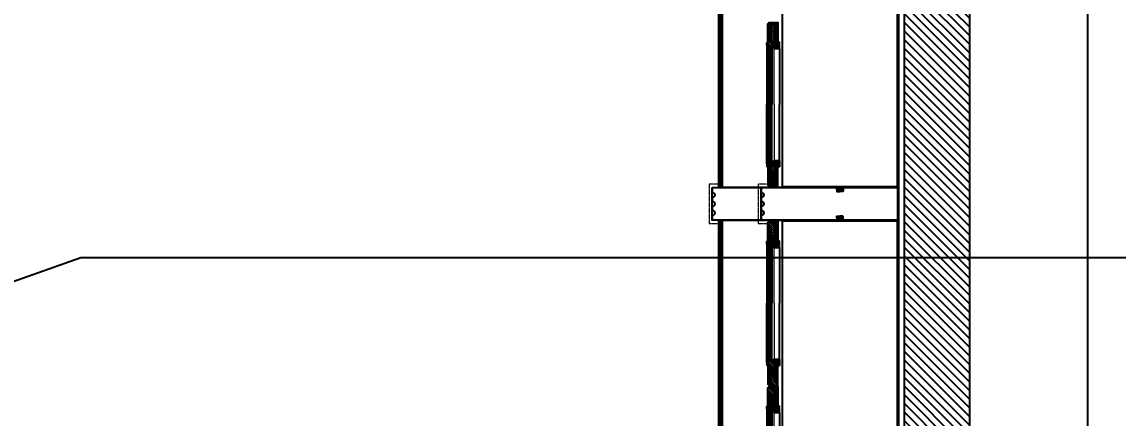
# Model space of a CAD drawing. Header units: inches. Extents: x 274057 to 444617, y 485849 to 635630.
# Drawn here: x 366053 to 369409, y 535122 to 536335 of the extents above; entities that cross this region are included whole.
import ezdxf

# ---------------------------------------------------------------- set-up
doc = ezdxf.new("R2010")
doc.units = ezdxf.units.IN
doc.header["$MEASUREMENT"] = 0
doc.linetypes.add('DASHED2', pattern=[0.375, 0.25, -0.125])
doc.linetypes.add('HIDDEN', pattern=[0.375, 0.25, -0.125])
for name, color, linetype in [('CQ Grg Gypsum', 41, 'Continuous'), ('CQ Plaster', 1, 'Continuous'), ('CQ Wall plan', 3, 'Continuous'), ('CQ Wood Section', 60, 'Continuous'), ('CQ_callout', 34, 'Continuous'), ('ID-wall paper', 8, 'Continuous'), ('Layer7', 8, 'Continuous'), ('LIGHT', 4, 'Continuous'), ('WALLS LINE', 5, 'DASHED2'), ('WOOD 02', 32, 'Continuous'), ('Wood SECT', 1, 'Continuous'), ('xref 1st floor$0$CQ Wall hatch_CHB', 8, 'Continuous')]:
    doc.layers.add(name, color=color, linetype=linetype)
doc.layers.add('Glass', color=4, linetype='Continuous', lineweight=0)
doc.layers.add('WOOD-HID', color=8, linetype='HIDDEN', lineweight=18)
doc.styles.get("Standard").update_dxf_attribs({"font": 'arial.ttf'})
doc.dimstyles.new('CQ 50', dxfattribs={"dimscale": 0.5, "dimtxt": 150, "dimasz": 100, "dimexe": 100, "dimexo": 20, "dimgap": 80, "dimtad": 1, "dimdec": 0, "dimzin": 0, "dimdsep": 46, "dimtxsty": 'Standard', "dimblk": 'DOT', "dimcen": 100, "dimclrd": 250, "dimclre": 250, "dimclrt": 3, "dimadec": 0, "dimazin": 0, "dimtfac": 1, "dimtdec": 0, "dimtofl": 0, "dimtmove": 0, "dimatfit": 3, "dimfxl": 3, "dimtolj": 1, "dimtzin": 0, "dimlwd": -1, "dimarcsym": 0})
doc.dimstyles.get("Standard").update_dxf_attribs({"dimtxt": 0.18, "dimasz": 0.18, "dimexe": 0.18, "dimexo": 0.0625, "dimgap": 0.09, "dimtad": 0, "dimtih": 1, "dimtoh": 1, "dimdec": 4, "dimzin": 0, "dimdsep": 46, "dimtxsty": 'Standard', "dimcen": 0.09, "dimadec": 0, "dimazin": 0, "dimtfac": 1, "dimtdec": 4, "dimtofl": 0, "dimtmove": 0, "dimatfit": 3, "dimfxl": 1, "dimtolj": 1, "dimtzin": 0, "dimarcsym": 0})
pattern_1 = [(45, (20118.3853, -75328.2434), (-3.535533906, 3.535533906), [])]
pattern_2 = [(45, (20104.3854, -75328.2434), (-3.535533906, 3.535533906), [])]

# ---------------------------------------------------------------- blocks, each defined once
blk = doc.blocks.new('ff-15 wall plan')
at = {"layer": 'xref 1st floor$0$CQ Wall hatch_CHB'}
h = blk.add_hatch(dxfattribs=at)
h.set_pattern_fill('ANSI31', color=8, scale=150, angle=90)
h.paths.add_polyline_path([(484777.7, 543135.7), (485452.7, 543135.7), (485452.7, 542468.7), (485652.7, 542468.7), (485652.7, 549898.7), (485452.7, 549898.7), (485452.7, 543336), (484456.7, 543336), (484456.7, 542268.7), (484852.7, 542268.7), (484852.7, 542468.7), (484777.7, 542468.7)])
at = {"layer": 'CQ Plaster', "elevation": 0}
blk.add_lwpolyline([(484752.7, 549899.1), (484752.7, 549879.1), (485432.7, 549879.1), (485432.7, 543356), (484436.7, 543356), (484436.7, 542248.7), (485652.7, 542248.7)], dxfattribs=at)
at = {"layer": 'CQ Wall plan'}
for p, q in [((485452.7, 549898.7), (485452.7, 543336, 0)), ((485652.7, 549898.7), (485652.7, 542468.7))]:
    blk.add_line(p, q, dxfattribs=at)
blk = doc.blocks.new('_Dot')
at = {"color": 0, "linetype": 'ByBlock', "lineweight": -2}
blk.add_line((-0.5, 0), (-1, 0), dxfattribs=at)
at = {"color": 0, "linetype": 'ByBlock', "const_width": 0.5}
blk.add_lwpolyline([(-0.25, 0, 1), (0.25, 0, 1)], format="xyb", close=True, dxfattribs=at)
blk = doc.blocks.new('*D786')
at = {"layer": 'CQ Wood Section', "color": 250, "lineweight": -2, "transparency": 16777216}
for p, q in [((368763.9, 537189.2), (369365.8, 537189.2)), ((368763.9, 530626.5), (369365.8, 530626.5))]:
    blk.add_line(p, q, dxfattribs=at)
at = {"layer": 'CQ Wood Section', "color": 250, "transparency": 16777216}
blk.add_line((369315.8, 537139.2), (369315.8, 530676.5), dxfattribs=at)
at = {"layer": 'Defpoints', "color": 0, "transparency": 16777216}
for p in [(368753.9, 537189.2), (368753.9, 530626.5, 0), (369315.8, 530626.5)]:
    blk.add_point(p, dxfattribs=at)
at = {"layer": 'CQ Wood Section', "color": 250, "transparency": 16777216, "xscale": 50, "yscale": 50, "zscale": 50}
for p, rotation in [((369315.8, 537189.2), 90), ((369315.8, 530626.5), 270)]:
    blk.add_blockref('_Dot', p, dxfattribs=dict(at, rotation=rotation))
at = {"layer": 'CQ Wood Section', "color": 3, "transparency": 16777216, "insert": (369237.5, 533907.9), "char_height": 75, "attachment_point": 5, "rotation": 90}
blk.add_mtext('\\A1;6563', dxfattribs=at)
blk = doc.blocks.new('cabinet 80 framed glass door')
at = {"layer": 'Layer7'}
h = blk.add_hatch(dxfattribs=at)
h.set_pattern_fill('ANSI31', color=256, scale=40)
h.set_pattern_definition(pattern_1)
h.paths.add_polyline_path([(352338.8, 505867.2), (352338.8, 505864.2), (352346.8, 505864.2), (352346.8, 505868.2, 0.414214), (352350.8, 505872.2), (352353.8, 505872.2, -0.414214), (352356.8, 505875.2), (352356.8, 505880.7), (352346.8, 505880.7), (352346.8, 505886.7), (352346.8, 505897.2), (352336.8, 505897.2), (352276.8, 505897.2), (352276.8, 505871.2, -0.397359), (352280.8, 505867.2)])
h = blk.add_hatch(dxfattribs=at)
h.set_pattern_fill('ANSI31', color=256, scale=40)
h.set_pattern_definition(pattern_2)
h.paths.add_polyline_path([(352346.8, 505903.2), (352339.8, 505903.2, 0.414214), (352336.8, 505900.2), (352336.8, 505897.2), (352346.8, 505897.2), (352346.8, 505886.7), (352356.8, 505886.7), (352356.8, 505897.2), (352356.8, 505900.2, 0.414214), (352353.8, 505903.2)])
h = blk.add_hatch(dxfattribs=at)
h.set_pattern_fill('ANSI31', color=256, scale=40)
h.set_pattern_definition(pattern_2)
h.paths.add_polyline_path([(352702.5, 505903.2, 0.414214), (352699.5, 505900.2), (352699.5, 505897.2), (352699.5, 505886.7), (352709.5, 505886.7), (352709.5, 505897.2), (352719.5, 505897.2), (352719.5, 505900.2, 0.414214), (352716.5, 505903.2), (352709.5, 505903.2)])
h = blk.add_hatch(dxfattribs=at)
h.set_pattern_fill('ANSI31', color=256, scale=40)
h.set_pattern_definition(pattern_1)
h.paths.add_polyline_path([(352775.5, 505867.2, -0.397359), (352779.5, 505871.2), (352779.5, 505897.2), (352709.5, 505897.2), (352709.5, 505886.7), (352709.5, 505880.7), (352699.5, 505880.7), (352699.5, 505875.2, -0.414214), (352702.5, 505872.2), (352705.5, 505872.2, 0.414214), (352709.5, 505868.2), (352709.5, 505864.2), (352717.5, 505864.2), (352717.5, 505867.2)])
at = {"color": 8, "elevation": 0.1}
for points in [[(352353.8, 505872.2), (352528.1, 505872.2)], [(352356.8, 505903), (352528.1, 505903)], [(352356.8, 505875.2), (352528.1, 505875.2)], [(352699.5, 505903), (352528.1, 505903)], [(352699.5, 505875.2), (352528.1, 505875.2)], [(352702.5, 505872.2), (352528.1, 505872.2)], [(352346.8, 505868.2), (352528.1, 505868.2)], [(352346.8, 505864.2), (352528.1, 505864.2)], [(352709.5, 505868.2), (352528.1, 505868.2)], [(352709.5, 505864.2), (352528.1, 505864.2)]]:
    blk.add_lwpolyline(points, dxfattribs=at)
at = {"layer": 'Glass', "color": 4, "elevation": 0.1}
for points in [[(352528.1, 505886.7), (352349.4, 505886.7), (352349.4, 505880.7), (352528.1, 505880.7)], [(352528.1, 505886.7), (352706.8, 505886.7), (352706.8, 505880.7), (352528.1, 505880.7)]]:
    blk.add_lwpolyline(points, dxfattribs=at)
at = {"layer": 'Wood SECT', "elevation": 0.1}
for points in [[(352356.8, 505880.7), (352356.8, 505875.2, 0.414214), (352353.8, 505872.2), (352350.8, 505872.2, -0.414214), (352346.8, 505868.2), (352346.8, 505864.2), (352338.8, 505864.2), (352338.8, 505867.2), (352280.8, 505867.2, 0.397359), (352276.8, 505871.2), (352276.8, 505897.2), (352346.8, 505897.2), (352346.8, 505886.7), (352346.8, 505886.7), (352346.8, 505880.7)], [(352699.5, 505880.7), (352699.5, 505875.2, -0.414214), (352702.5, 505872.2), (352705.5, 505872.2, 0.414214), (352709.5, 505868.2), (352709.5, 505864.2), (352717.5, 505864.2), (352717.5, 505867.2), (352775.5, 505867.2, -0.397359), (352779.5, 505871.2), (352779.5, 505897.2), (352709.5, 505897.2), (352709.5, 505886.7), (352709.5, 505886.7), (352709.5, 505880.7)]]:
    blk.add_lwpolyline(points, format="xyb", close=True, dxfattribs=at)
for points in [[(352346.8, 505886.7), (352356.8, 505886.7), (352356.8, 505897.2), (352356.8, 505900.2, 0.414214), (352353.8, 505903.2), (352346.8, 505903.2), (352339.8, 505903.2, 0.414214), (352336.8, 505900.2), (352336.8, 505897.2), (352346.8, 505897.2), (352346.8, 505886.7), (352356.8, 505886.7)], [(352709.5, 505886.7), (352699.5, 505886.7), (352699.5, 505897.2), (352699.5, 505900.2, -0.414214), (352702.5, 505903.2), (352709.5, 505903.2), (352716.5, 505903.2, -0.414214), (352719.5, 505900.2), (352719.5, 505897.2), (352709.5, 505897.2), (352709.5, 505886.7), (352699.5, 505886.7)]]:
    blk.add_lwpolyline(points, format="xyb", dxfattribs=at)
blk = doc.blocks.new('Hera-LED-IN Stick FR')
at = {"layer": 'LIGHT'}
blk.add_lwpolyline([(279111.9, -181006.8), (279128.7, -181006.8), (279132.3, -181006.5), (279132.3, -181005.7), (279108.3, -181005.7), (279108.3, -181006.5), (279111.9, -181006.8)], close=True, dxfattribs=at)
for points in [[(279110.6, -180998.9), (279110.6, -180998), (279110.4, -180998), (279110.4, -180997), (279110.6, -180997), (279110.6, -180994.5, -0.409431), (279111.3, -180993.8), (279120.3, -180993.8)], [(279110.5, -181005.7), (279110.5, -180999.9, -0.315372), (279112.3, -180997.3), (279116.6, -180997.3), (279116.6, -180999.6, 0.430061), (279117.2, -181000.2), (279121.7, -181000.2, 1), (279121.7, -180998.7), (279119.1, -180998.7, -0.431722), (279118.6, -180998.2), (279118.6, -180997.3), (279128, -180997.3), (279128.3, -180997.3, -0.315372), (279130.1, -180999.9), (279130.1, -181005.7)], [(279111.8, -180997.5), (279111.8, -180995.8), (279111.4, -180995.8), (279111.4, -180995.4, -0.418441), (279111.8, -180995), (279116, -180994.9), (279116, -180996.1, 1), (279116.7, -180996.1), (279116.7, -180994.9), (279120.3, -180994.9)], [(279129.9, -180998.9), (279129.9, -180998), (279130.1, -180998), (279130.1, -180997), (279129.9, -180997), (279129.9, -180994.5, 0.409431), (279129.2, -180993.8), (279120.3, -180993.8)], [(279128.8, -180997.5), (279128.8, -180995.8), (279129.1, -180995.8), (279129.1, -180995.4, 0.418441), (279128.7, -180995), (279124.6, -180994.9), (279124.6, -180996.1, -1), (279123.8, -180996.1), (279123.8, -180994.9), (279120.3, -180994.9)]]:
    blk.add_lwpolyline(points, format="xyb", dxfattribs=at)
for centre in [(279112.7, -181002.6), (279127.8, -181002.6)]:
    blk.add_circle(centre, 0.999, dxfattribs=at)
blk = doc.blocks.new('FF-15 Cabinet plan A rev')
at = {"layer": 'WOOD 02'}
for p, q in [((388365.6, 536842, 0), (388365.6, 535827.6, 0)), ((388368.6, 536842, 0), (388368.6, 535827.6, 0)), ((388371.6, 536842, 0), (388371.6, 535827.6, 0)), ((388365.6, 535727.6, 0), (388365.6, 534713.3, 0)), ((388368.6, 535727.6, 0), (388368.6, 534713.3, 0)), ((388371.6, 535727.6, 0), (388371.6, 534713.3, 0))]:
    blk.add_line(p, q, dxfattribs=at)
at = {"layer": 'WOOD 02', "elevation": 0}
for points in [[(388911.6, 536842), (388911.6, 535827.6), (388361.6, 535827.6), (388361.6, 536842)], [(388908.6, 536839), (388555.8, 536839), (388555.8, 535830.6), (388908.6, 535830.6)], [(388341.6, 535827.6), (388491.6, 535827.6), (388491.6, 535727.6), (388341.6, 535727.6)], [(388491.6, 535827.6), (388911.6, 535827.6), (388911.6, 535727.6), (388491.6, 535727.6)], [(388911.6, 535727.6), (388911.6, 534713.3), (388361.6, 534713.3), (388361.6, 535727.6)], [(388908.6, 535724.6), (388555.8, 535724.6), (388555.8, 534716.3), (388908.6, 534716.3)]]:
    blk.add_lwpolyline(points, close=True, dxfattribs=at)
at = {"layer": 'Wood SECT', "elevation": 0}
for points in [[(388341.6, 535827.6), (388341.6, 535812.6, -1), (388341.6, 535797.6), (388341.6, 535785.1, -1), (388341.6, 535770.1), (388341.6, 535757.6, -1), (388341.6, 535742.6), (388341.6, 535727.6)], [(388491.6, 535827.6), (388491.6, 535812.6, -1), (388491.6, 535797.6), (388491.6, 535785.1, -1), (388491.6, 535770.1), (388491.6, 535757.6, -1), (388491.6, 535742.6), (388491.6, 535727.6)]]:
    blk.add_lwpolyline(points, format="xyb", dxfattribs=at)
at = {"layer": 'WOOD-HID', "elevation": 0}
for points in [[(388361.6, 535837.6), (388331.6, 535837.6), (388331.6, 535717.6), (388361.6, 535717.6)], [(388511.6, 535837.6), (388481.6, 535837.6), (388481.6, 535717.6), (388511.6, 535717.6)]]:
    blk.add_lwpolyline(points, dxfattribs=at)
at = {"layer": 'CQ Grg Gypsum', "rotation": 270}
for p in [(-117355.4, 888610.1, -0.1), (-117355.4, 888001.4, -0.1), (-117355.4, 887495.7, -0.1)]:
    blk.add_blockref('cabinet 80 framed glass door', p, dxfattribs=at)
at = {"layer": 'WALLS LINE', "color": 1, "rotation": 180}
blk.add_blockref('Hera-LED-IN Stick FR', (667852.5, 354821.9, 0), dxfattribs=at)
at = {"layer": 'WALLS LINE', "color": 1, "xscale": -1}
blk.add_blockref('Hera-LED-IN Stick FR', (667852.5, 716733.4, 0), dxfattribs=at)

msp = doc.modelspace()

# ---------------------------------------------------------------- block references
at = {"layer": 'CQ Grg Gypsum'}
msp.add_blockref('FF-15 Cabinet plan A rev', (-20174.7, -0.1, 0), dxfattribs=at)
at = {"layer": 'ID-wall paper'}
msp.add_blockref('ff-15 wall plan', (-116698.8, -12709.4, 0), dxfattribs=at)

# ---------------------------------------------------------------- dimensions: what is measured, and where the dimension line sits
at = {"layer": 'CQ Wood Section'}
dim = msp.add_linear_dim(base=(369315.8, 530626.5), p1=(368753.9, 537189.2), p2=(368753.9, 530626.5, 0), angle=90, dimstyle='CQ 50', override={"dimtmove": 1}, dxfattribs=at)
dim.commit()
dim.dimension.update_dxf_attribs({"geometry": '*D786', "text_midpoint": (369237.5, 533907.9)})

# ---------------------------------------------------------------- leaders
at = {"layer": 'CQ_callout'}
msp.add_leader([(362321.4, 534228.5), (366233.6, 535613.4), (370514.5, 535613.4)], dimstyle='Standard', override={"dimasz": 10, "dimldrblk": 'Dot', "dimfxl": 0.1, "dimarcsym": 2}, dxfattribs=at)

doc.saveas('drawing.dxf')
